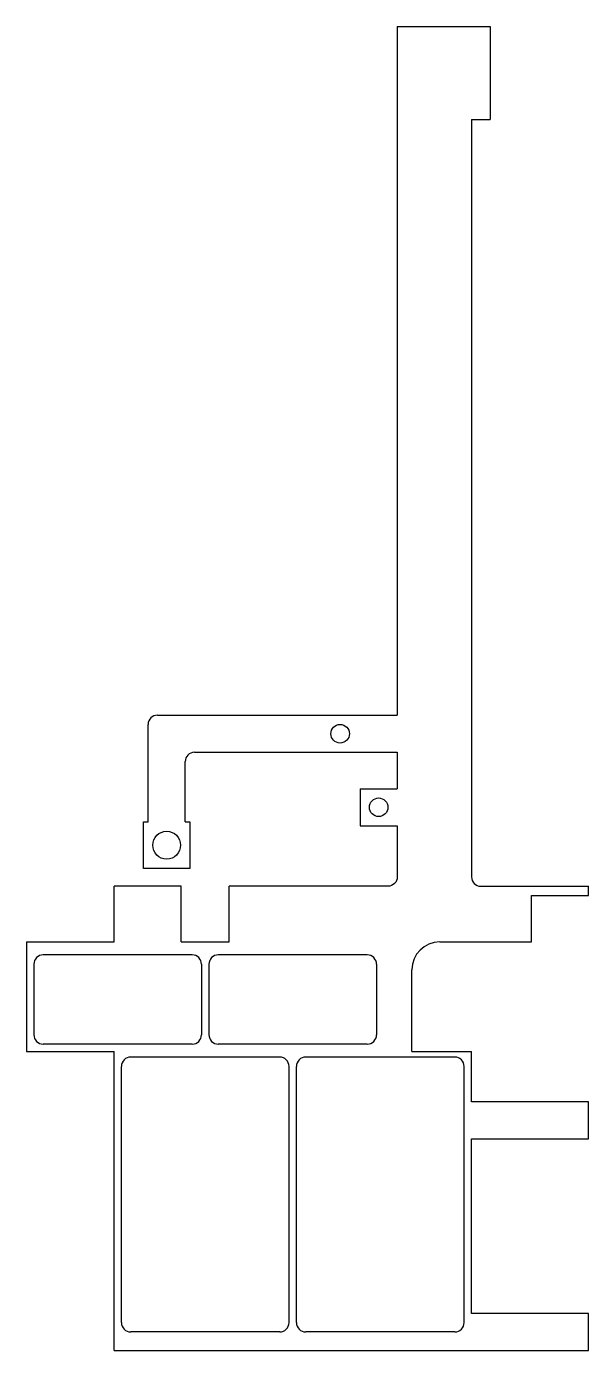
# Model space of a CAD drawing. Header units: millimetres. Extents: x -4.4 to 25.8, y 0 to 71.3.
import ezdxf

# ---------------------------------------------------------------- set-up
doc = ezdxf.new("R2010")
doc.units = ezdxf.units.MM

msp = doc.modelspace()

# ---------------------------------------------------------------- linework, layer by layer
for p, q in [((15.55, 71.29), (20.55, 71.29)), ((20.55, 71.29), (20.55, 66.29)), ((19.55, 66.29), (19.55, 25.5)), ((19.55, 66.29), (20.55, 66.29)), ((2.135, 28.459), (2.135, 33.709)), ((2.635, 34.209), (15.55, 34.209)), ((4.635, 32.209), (15.55, 32.209)), ((4.135, 28.459), (4.135, 31.709)), ((13.55, 30.25), (15.55, 30.25)), ((13.55, 28.25), (15.55, 28.25)), ((0.3, 22), (0.3, 25)), ((3.922, 22), (3.922, 25)), ((6.502, 22), (6.502, 25)), ((20.05, 25), (25.85, 25)), ((25.85, 24.5), (25.85, 25)), ((22.772, 22), (22.772, 24.5)), ((22.772, 24.5), (25.85, 24.5)), ((-4.412, 22), (0.3, 22)), ((-4.412, 22), (-4.412, 16.1)), ((3.922, 22), (6.502, 22)), ((17.837, 22), (22.772, 22)), ((-4.012, 20.8), (-4.012, 17)), ((4.512, 21.3), (-3.512, 21.3)), ((5.012, 20.8), (5.012, 17)), ((5.412, 20.8), (5.412, 17)), ((13.937, 21.3), (5.912, 21.3)), ((14.437, 20.8), (14.437, 17)), ((16.337, 16.1), (16.337, 20.5)), ((4.512, 16.5), (-3.512, 16.5)), ((13.937, 16.5), (5.912, 16.5)), ((-4.412, 16.1), (0.3, 16.1)), ((0.3, 0), (0.3, 16.1)), ((9.225, 15.8), (1.2, 15.8)), ((18.65, 15.8), (10.625, 15.8)), ((16.337, 16.1), (19.55, 16.1)), ((19.55, 15.3), (19.55, 16.1)), ((0.7, 1.5), (0.7, 15.3)), ((9.725, 1.5), (9.725, 15.3)), ((10.125, 1.5), (10.125, 15.3)), ((19.15, 1.5), (19.15, 15.3)), ((19.55, 13.389), (19.55, 15.3)), ((19.55, 2), (19.55, 11.389)), ((9.225, 1), (1.2, 1)), ((18.65, 1), (10.625, 1))]:
    msp.add_line(p, q)
for points in [[(15.55, 71.29), (15.55, 34.209)], [(15.55, 32.209), (15.55, 30.25)], [(13.55, 30.25), (13.55, 28.25)], [(4.135, 28.459), (4.385, 28.459), (4.385, 25.959), (1.885, 25.959), (1.885, 28.459), (2.135, 28.459)], [(3.922, 25), (0.3, 25)], [(19.55, 11.389), (25.85, 11.389), (25.85, 13.389), (19.55, 13.389)], [(20.85, 0), (25.85, 0), (25.85, 2), (19.55, 2)], [(0.3, 0), (20.85, 0)]]:
    msp.add_lwpolyline(points)
msp.add_lwpolyline([(15.55, 28.25), (15.55, 25.5, -0.414214), (15.05, 25), (6.502, 25)], format="xyb")
for centre, radius in [((12.475, 33.209), 0.5), ((14.55, 29.25), 0.5), ((3.135, 27.209), 0.75)]:
    msp.add_circle(centre, radius)
for centre, radius, start, end in [((2.635, 33.709), 0.5, 90, 180), ((4.635, 31.709), 0.5, 90, 180), ((20.05, 25.5), 0.5, 180, 270), ((17.837, 20.5), 1.5, 90, 180), ((-3.512, 20.8), 0.5, 90, 180), ((4.512, 20.8), 0.5, 0, 90), ((5.912, 20.8), 0.5, 90, 180), ((13.937, 20.8), 0.5, 0, 90), ((-3.512, 17), 0.5, 180, 270), ((4.512, 17), 0.5, 270, 0), ((5.912, 17), 0.5, 180, 270), ((13.937, 17), 0.5, 270, 0), ((1.2, 15.3), 0.5, 90, 180), ((9.225, 15.3), 0.5, 0, 90), ((10.625, 15.3), 0.5, 90, 180), ((18.65, 15.3), 0.5, 0, 90), ((1.2, 1.5), 0.5, 180, 270), ((9.225, 1.5), 0.5, 270, 0), ((10.625, 1.5), 0.5, 180, 270), ((18.65, 1.5), 0.5, 270, 0)]:
    msp.add_arc(centre, radius, start, end)

doc.saveas('drawing.dxf')
